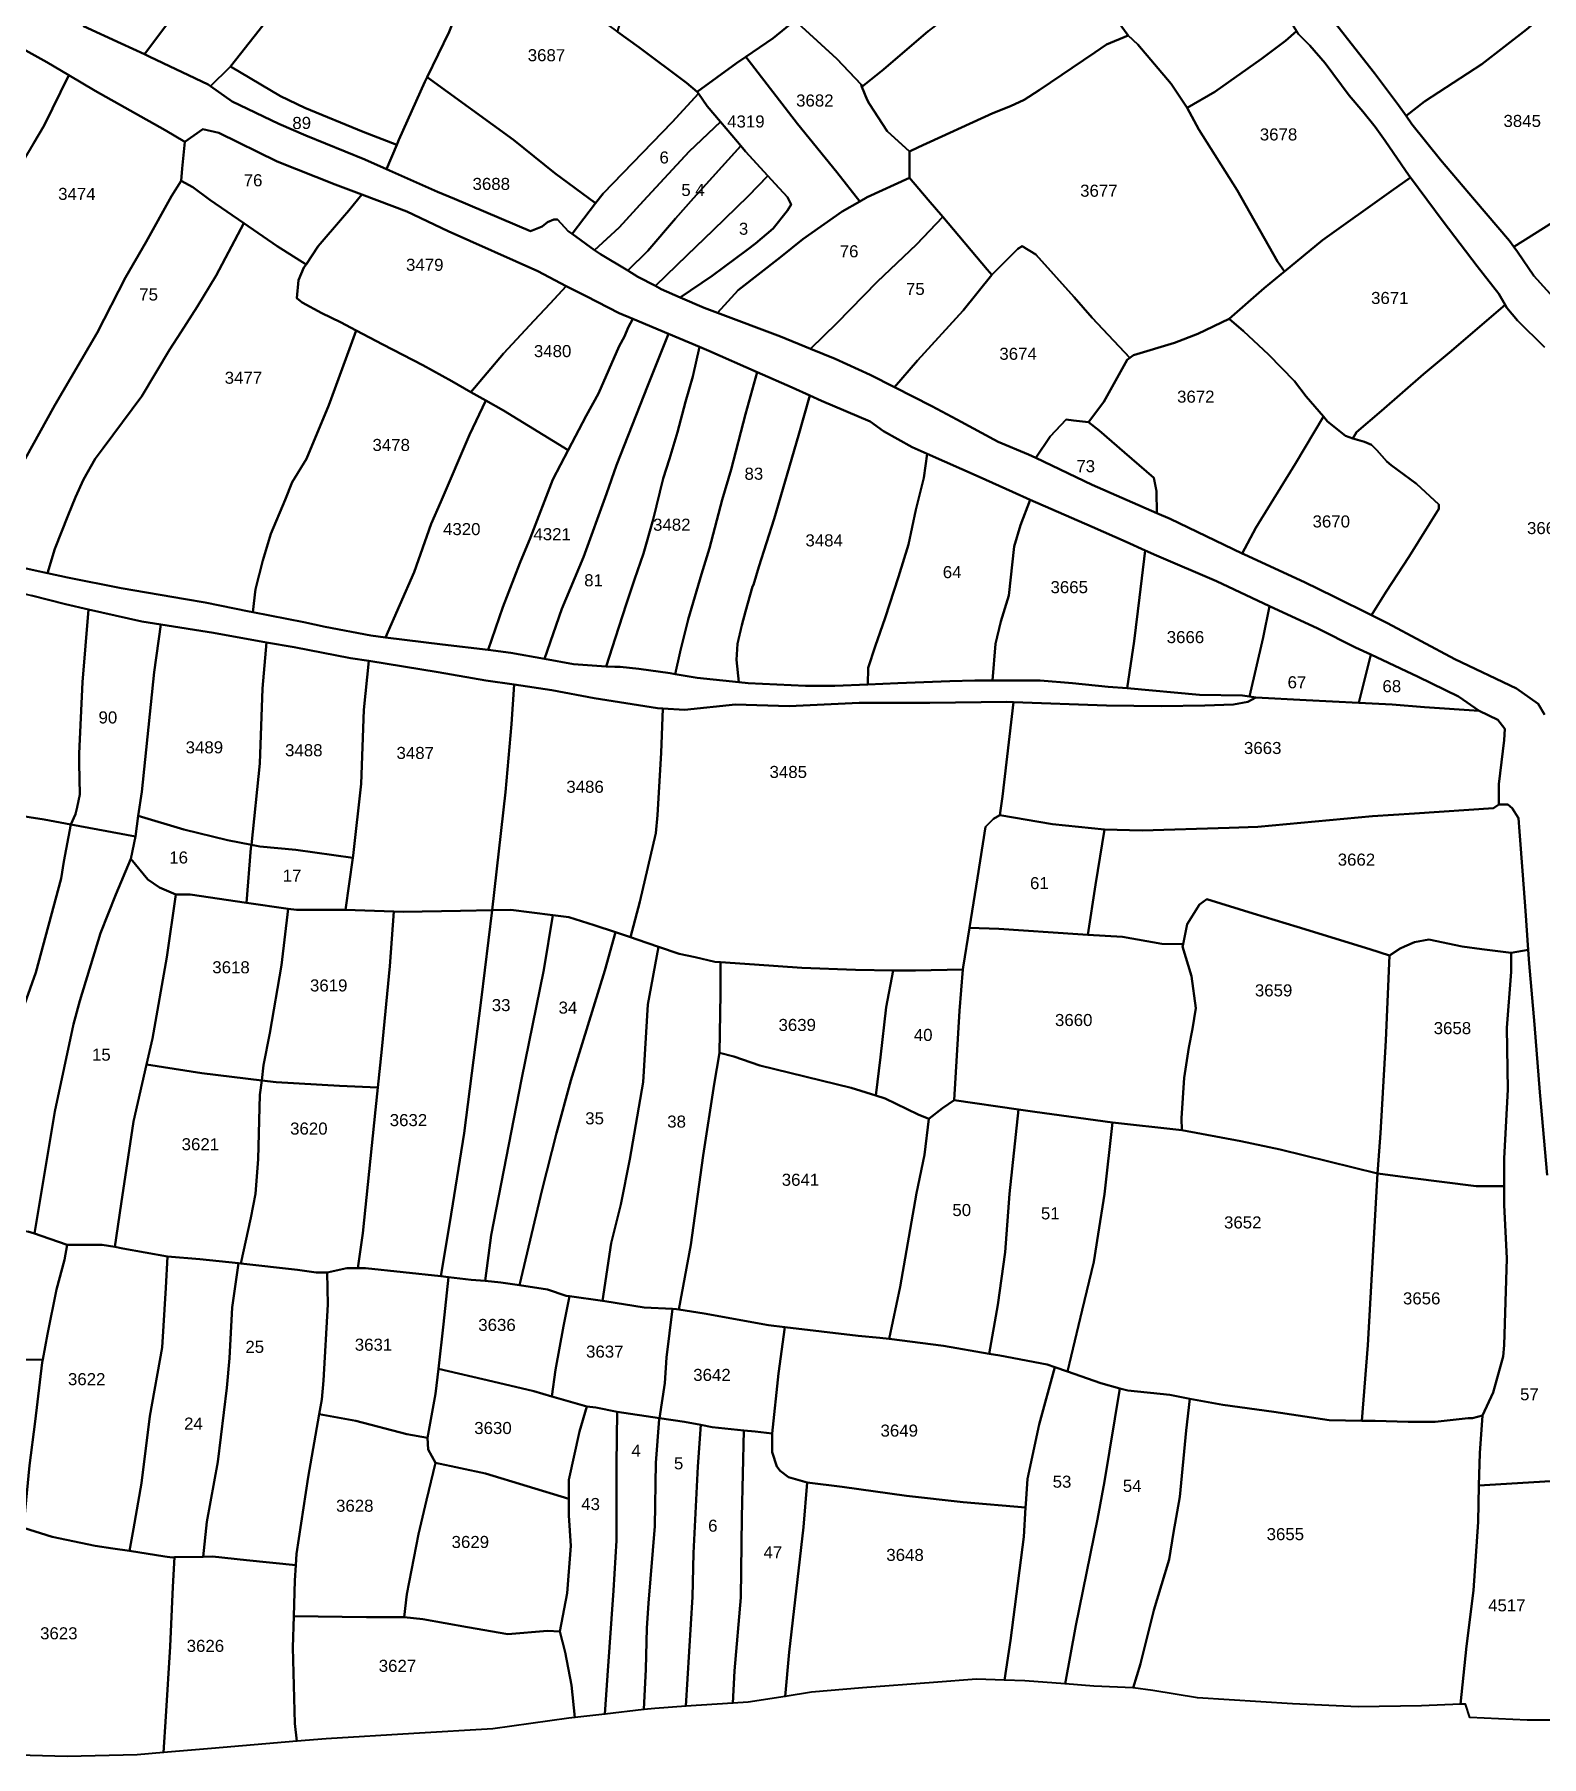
# Model space of a CAD drawing. Header units: inches. Extents: x -210528 to -96779, y -167010 to -59860.
# Drawn here: x -152018 to -135845, y -138440 to -119961 of the extents above; entities that cross this region are included whole.
import ezdxf

# ---------------------------------------------------------------- set-up
doc = ezdxf.new("R2010")
doc.units = ezdxf.units.IN
doc.header["$MEASUREMENT"] = 0
doc.layers.add('PDF7_Geometry', color=9, linetype='Continuous', true_color=0x808080)
doc.layers.add('PDF7_Text', color=7, linetype='Continuous', true_color=0xffffff)
doc.styles.add('PDF Arial', font='arial.ttf')

msp = doc.modelspace()

# ---------------------------------------------------------------- linework, layer by layer
at = {"layer": 'PDF7_Geometry', "color": 1, "lineweight": 40}
for points in [[(-149748, -117990), (-149548, -118179), (-149468, -118236), (-149664, -118524), (-149856, -118792), (-150577, -119827), (-150838, -120174), (-151086, -120057), (-151492, -119873), (-150990, -119195), (-150336, -118380), (-150077, -118064), (-149910, -117836)], [(-148779, -118666), (-148827, -118725), (-149154, -119272), (-149462, -119732), (-149606, -119914), (-149914, -120305), (-149923, -120316), (-150128, -120516), (-150154, -120498), (-150779, -120201), (-150838, -120174), (-150577, -119827), (-149856, -118792), (-149664, -118524), (-149468, -118236), (-149346, -118323)], [(-144704, -118141), (-144492, -118314), (-143771, -118870), (-143464, -119081), (-143348, -119182), (-143416, -119225), (-143656, -119598), (-143762, -119732), (-143858, -119811), (-144089, -120001), (-144383, -120201), (-144483, -120269), (-144906, -120576), (-145021, -120480), (-145531, -120096), (-145759, -119932), (-145675, -119656), (-145358, -119167), (-145117, -118831), (-144810, -118323)], [(-136143, -119131), (-135995, -119293), (-135842, -119523), (-135758, -119698), (-136005, -119906), (-136486, -120280), (-137101, -120682), (-137299, -120833), (-137380, -120721), (-137639, -120375), (-137889, -120059), (-138120, -119762), (-138293, -119561), (-138442, -119361), (-138254, -119225), (-137764, -118861), (-137341, -118516), (-136930, -118196), (-136841, -118324), (-136466, -118746), (-136188, -119082)], [(-142340, -118611), (-141984, -118956), (-141594, -119353), (-141686, -119416), (-141926, -119560), (-142080, -119656), (-142426, -119924), (-142907, -120336), (-143137, -120523), (-143147, -120499), (-143406, -120221), (-143743, -119915), (-143858, -119811), (-143762, -119732), (-143656, -119598), (-143416, -119225), (-143348, -119182), (-143310, -119157), (-143137, -118995), (-142685, -118506), (-142573, -118386)], [(-140956, -119087), (-140888, -119033), (-140580, -118842), (-140119, -118525), (-139810, -118293), (-139792, -118324), (-139581, -118545), (-138994, -119216), (-138610, -119704), (-138473, -119926), (-138591, -120030), (-138850, -120222), (-139350, -120576), (-139648, -120749), (-139821, -120490), (-140177, -120068), (-140282, -119973), (-140455, -119733), (-140715, -119417)], [(-148779, -118666), (-148693, -118563), (-148558, -118495), (-148491, -118505), (-148174, -118735), (-147636, -119186), (-147366, -119435), (-147568, -119933), (-147803, -120418), (-147828, -120470), (-148107, -121093), (-148128, -121144), (-148491, -121007), (-149116, -120748), (-149376, -120623), (-149914, -120305), (-149606, -119914), (-149462, -119732), (-149154, -119272), (-148827, -118725)], [(-147366, -119435), (-147078, -119147), (-146932, -118971), (-146357, -119454), (-145944, -119799), (-145759, -119932), (-145531, -120096), (-145021, -120480), (-144906, -120576), (-144893, -120594), (-145175, -120902), (-145915, -121668), (-145995, -121771), (-146434, -121448), (-146876, -121093), (-147803, -120418), (-147568, -119933)], [(-137299, -120833), (-137101, -120682), (-136486, -120280), (-136005, -119906), (-135758, -119698), (-135746, -119724), (-135582, -119983), (-135419, -120261), (-135217, -120615), (-135006, -120960), (-134809, -121325), (-134871, -121363), (-135063, -121516), (-135602, -121900), (-136142, -122239), (-136188, -122177), (-136563, -121737), (-136928, -121305), (-137236, -120922)], [(-144383, -120201), (-144089, -120001), (-143858, -119811), (-143743, -119915), (-143406, -120221), (-143147, -120499), (-143137, -120523), (-143080, -120662), (-143060, -120701), (-142868, -120998), (-142628, -121218), (-142628, -121499), (-143080, -121707), (-143161, -121753), (-143407, -121439), (-143829, -120921)], [(-139648, -120749), (-139350, -120576), (-138850, -120222), (-138591, -120030), (-138473, -119926), (-138456, -119954), (-138331, -120078), (-138168, -120270), (-137908, -120615), (-137764, -120788), (-137630, -120951), (-137524, -121104), (-137264, -121478), (-137250, -121497), (-137457, -121641), (-138197, -122168), (-138604, -122503), (-138678, -122398), (-139110, -121631), (-139523, -120979)], [(-151648, -120398), (-151913, -120939), (-152029, -121131), (-152199, -121421), (-152317, -121322), (-152480, -121207), (-152778, -120987), (-153052, -120805), (-152980, -120718), (-152634, -120316), (-152471, -120105), (-152373, -119987), (-151884, -120259)], [(-140282, -119973), (-140177, -120068), (-139821, -120490), (-139648, -120749), (-139523, -120979), (-139110, -121631), (-138678, -122398), (-138604, -122503), (-138639, -122532), (-138822, -122685), (-139197, -123011), (-139533, -123174), (-139783, -123270), (-140225, -123404), (-140264, -123432), (-140667, -123001), (-140860, -122781), (-141273, -122321), (-141417, -122234), (-141465, -122263), (-141744, -122541), (-141792, -122483), (-142270, -121919), (-142426, -121736), (-142628, -121499), (-142628, -121218), (-142532, -121170), (-141734, -120806), (-141542, -120730), (-141398, -120662), (-141234, -120557), (-140638, -120155), (-140513, -120068)], [(-144906, -120576), (-144483, -120269), (-144383, -120201), (-143829, -120921), (-143407, -121439), (-143161, -121753), (-143349, -121860), (-143772, -122157), (-144012, -122349), (-144464, -122704), (-144688, -122948), (-144829, -122895), (-145087, -122783), (-144743, -122550), (-144368, -122272), (-144281, -122205), (-144089, -122042), (-143935, -121851), (-143897, -121784), (-143935, -121707), (-144070, -121563), (-144147, -121479), (-144387, -121218), (-144437, -121157), (-144473, -121113), (-144654, -120900), (-144800, -120729), (-144893, -120594)], [(-150128, -120516), (-149923, -120316), (-149914, -120305), (-149376, -120623), (-149116, -120748), (-148491, -121007), (-148128, -121144), (-148240, -121407), (-148472, -121304), (-149106, -121045), (-149395, -120920), (-149895, -120681)], [(-148128, -121144), (-148107, -121093), (-147828, -120470), (-147803, -120418), (-146876, -121093), (-146434, -121448), (-145995, -121771), (-146248, -122101), (-146290, -122071), (-146406, -121946), (-146444, -121946), (-146511, -121975), (-146569, -122023), (-146694, -122071), (-147511, -121726), (-147694, -121649), (-148240, -121407)], [(-144654, -120900), (-144993, -121218), (-145483, -121745), (-145742, -122032), (-146008, -122274), (-146248, -122101), (-145995, -121771), (-145915, -121668), (-145175, -120902), (-144893, -120594), (-144800, -120729)], [(-132966, -121136), (-133814, -121612), (-134381, -121976), (-134871, -122283), (-135131, -122504), (-135400, -122743), (-135586, -122931), (-135650, -122858), (-135929, -122551), (-136102, -122293), (-136142, -122239), (-135602, -121900), (-135063, -121516), (-134871, -121363), (-134809, -121325), (-134746, -121286), (-134016, -120980), (-133343, -120654), (-133304, -120635), (-133006, -121076)], [(-150404, -121112), (-150212, -120978), (-150039, -121016), (-149414, -121323), (-148789, -121572), (-148505, -121678), (-148645, -121850), (-148713, -121927), (-148972, -122233), (-149103, -122429), (-149414, -122233), (-149770, -121987), (-150135, -121735), (-150318, -121601), (-150443, -121533), (-150433, -121399)], [(-144437, -121157), (-144945, -121716), (-145137, -121937), (-145435, -122282), (-145650, -122495), (-145944, -122320), (-146008, -122274), (-145742, -122032), (-145483, -121745), (-144993, -121218), (-144654, -120900), (-144473, -121113)], [(-144147, -121479), (-144358, -121697), (-144733, -122061), (-145012, -122330), (-145354, -122660), (-145541, -122560), (-145650, -122495), (-145435, -122282), (-145137, -121937), (-144945, -121716), (-144437, -121157), (-144387, -121218)], [(-145354, -122660), (-145012, -122330), (-144733, -122061), (-144358, -121697), (-144147, -121479), (-144070, -121563), (-143935, -121707), (-143897, -121784), (-143935, -121851), (-144089, -122042), (-144281, -122205), (-144368, -122272), (-144743, -122550), (-145087, -122783), (-145291, -122694)], [(-143161, -121753), (-143080, -121707), (-142628, -121499), (-142426, -121736), (-142270, -121919), (-142551, -122215), (-142974, -122617), (-143407, -123058), (-143690, -123334), (-144012, -123202), (-144688, -122948), (-144464, -122704), (-144012, -122349), (-143772, -122157), (-143349, -121860)], [(-138604, -122503), (-138197, -122168), (-137457, -121641), (-137250, -121497), (-136899, -121967), (-136534, -122446), (-136303, -122743), (-136236, -122863), (-136832, -123375), (-137111, -123605), (-137563, -123998), (-137832, -124228), (-137870, -124295), (-137947, -124267), (-138140, -124113), (-138183, -124062), (-138370, -123845), (-138495, -123682), (-138774, -123394), (-139043, -123145), (-139197, -123011), (-138822, -122685), (-138639, -122532)], [(-148505, -121678), (-148020, -121860), (-147578, -122071), (-146617, -122502), (-146310, -122661), (-146483, -122847), (-146656, -123029), (-146983, -123384), (-147333, -123798), (-147540, -123681), (-147848, -123508), (-148280, -123288), (-148565, -123137), (-148732, -123048), (-148934, -122952), (-149145, -122837), (-149203, -122789), (-149184, -122598), (-149126, -122463), (-149103, -122429), (-148972, -122233), (-148713, -121927), (-148645, -121850)], [(-141744, -122541), (-142051, -122924), (-142542, -123461), (-142788, -123747), (-143051, -123614), (-143426, -123442), (-143690, -123334), (-143407, -123058), (-142974, -122617), (-142551, -122215), (-142270, -121919), (-141792, -122483)], [(-149770, -121987), (-149414, -122233), (-149103, -122429), (-149126, -122463), (-149184, -122598), (-149203, -122789), (-149145, -122837), (-148934, -122952), (-148732, -123048), (-148565, -123137), (-148636, -123336), (-148857, -123939), (-149097, -124514), (-149251, -124764), (-149328, -124955), (-149482, -125319), (-149568, -125607), (-149645, -125914), (-149674, -126161), (-149713, -126153), (-150184, -126057), (-150395, -126019), (-151087, -125904), (-151664, -125789), (-151878, -125741), (-151798, -125482), (-151654, -125118), (-151577, -124926), (-151491, -124735), (-151366, -124514), (-151279, -124399), (-150866, -123843), (-150568, -123345), (-150443, -123153), (-150270, -122885), (-150068, -122549)], [(-140264, -123432), (-140293, -123452), (-140542, -123902), (-140706, -124123), (-140869, -124103), (-140946, -124094), (-141119, -124276), (-141271, -124505), (-141350, -124467), (-141677, -124333), (-142119, -124094), (-142388, -123950), (-142788, -123747), (-142542, -123461), (-142051, -122924), (-141744, -122541), (-141465, -122263), (-141417, -122234), (-141273, -122321), (-140860, -122781), (-140667, -123001)], [(-145596, -123014), (-145646, -123106), (-145685, -123202), (-145743, -123307), (-145964, -123815), (-146098, -124055), (-146290, -124421), (-146983, -123997), (-147174, -123888), (-147333, -123798), (-146983, -123384), (-146656, -123029), (-146483, -122847), (-146310, -122661), (-146098, -122770), (-145743, -122953)], [(-145213, -123174), (-145435, -123729), (-145772, -124582), (-145877, -124889), (-146127, -125569), (-146358, -126125), (-146544, -126662), (-146906, -126595), (-147150, -126566), (-146992, -126106), (-146810, -125636), (-146694, -125358), (-146454, -124735), (-146290, -124421), (-146098, -124055), (-145964, -123815), (-145743, -123307), (-145685, -123202), (-145646, -123106), (-145596, -123014)], [(-140264, -123432), (-140225, -123404), (-139783, -123270), (-139533, -123174), (-139197, -123011), (-139043, -123145), (-138774, -123394), (-138495, -123682), (-138370, -123845), (-138183, -124062), (-138486, -124564), (-138909, -125254), (-139057, -125530), (-139831, -125158), (-139974, -125096), (-139976, -124861), (-140004, -124717), (-140321, -124448), (-140591, -124209), (-140706, -124123), (-140542, -123902), (-140293, -123452)], [(-148565, -123137), (-148280, -123288), (-147848, -123508), (-147540, -123681), (-147333, -123798), (-147174, -123888), (-147348, -124256), (-147656, -124975), (-147761, -125214), (-147944, -125732), (-148252, -126431), (-148406, -126412), (-148896, -126316), (-149126, -126268), (-149674, -126161), (-149645, -125914), (-149568, -125607), (-149482, -125319), (-149328, -124955), (-149251, -124764), (-149097, -124514), (-148857, -123939), (-148636, -123336)], [(-144880, -123314), (-144954, -123633), (-145031, -123902), (-145118, -124227), (-145204, -124515), (-145272, -124726), (-145378, -125167), (-145483, -125531), (-145579, -125809), (-145666, -126077), (-145781, -126432), (-145883, -126742), (-146233, -126719), (-146544, -126662), (-146358, -126125), (-146127, -125569), (-145877, -124889), (-145772, -124582), (-145435, -123729), (-145213, -123174)], [(-144263, -123583), (-144387, -124036), (-144541, -124630), (-144637, -124956), (-144772, -125473), (-144859, -125751), (-145003, -126240), (-145089, -126585), (-145143, -126824), (-145195, -126815), (-145532, -126767), (-145733, -126748), (-145791, -126748), (-145883, -126742), (-145781, -126432), (-145666, -126077), (-145579, -125809), (-145483, -125531), (-145378, -125167), (-145272, -124726), (-145204, -124515), (-145118, -124227), (-145031, -123902), (-144954, -123633), (-144880, -123314), (-144781, -123355)], [(-143698, -123834), (-143820, -124266), (-144080, -125157), (-144243, -125675), (-144301, -125866), (-144311, -125886), (-144388, -126154), (-144426, -126298), (-144474, -126499), (-144484, -126672), (-144460, -126910), (-144907, -126863), (-145143, -126824), (-145089, -126585), (-145003, -126240), (-144859, -125751), (-144772, -125473), (-144637, -124956), (-144541, -124630), (-144387, -124036), (-144263, -123583), (-143887, -123748)], [(-147174, -123888), (-146983, -123997), (-146290, -124421), (-146454, -124735), (-146694, -125358), (-146810, -125636), (-146992, -126106), (-147150, -126566), (-147637, -126508), (-148252, -126431), (-147944, -125732), (-147761, -125214), (-147656, -124975), (-147348, -124256)], [(-142436, -124462), (-142475, -124717), (-142561, -125062), (-142638, -125435), (-142744, -125780), (-142888, -126221), (-142994, -126528), (-143071, -126758), (-143075, -126935), (-143427, -126950), (-143744, -126950), (-144359, -126921), (-144460, -126910), (-144484, -126672), (-144474, -126499), (-144426, -126298), (-144388, -126154), (-144311, -125886), (-144301, -125866), (-144243, -125675), (-144080, -125157), (-143820, -124266), (-143698, -123834), (-143570, -123892), (-143051, -124113), (-142907, -124218), (-142600, -124391)], [(-141271, -124505), (-141119, -124276), (-140946, -124094), (-140869, -124103), (-140706, -124123), (-140591, -124209), (-140321, -124448), (-140004, -124717), (-139976, -124861), (-139974, -125096), (-140668, -124793)], [(-137870, -124295), (-137745, -124334), (-137669, -124363), (-137611, -124420), (-137505, -124545), (-137457, -124583), (-137188, -124784), (-136948, -125005), (-136948, -125053), (-137265, -125561), (-137515, -125944), (-137671, -126192), (-138072, -125992), (-138390, -125838), (-139034, -125541), (-139057, -125530), (-138909, -125254), (-138486, -124564), (-138183, -124062), (-138140, -124113), (-137947, -124267)], [(-141332, -124954), (-141437, -125225), (-141504, -125455), (-141562, -125982), (-141648, -126260), (-141706, -126499), (-141736, -126892), (-141927, -126892), (-142196, -126902), (-142754, -126921), (-143075, -126935), (-143071, -126758), (-142994, -126528), (-142888, -126221), (-142744, -125780), (-142638, -125435), (-142561, -125062), (-142475, -124717), (-142436, -124462), (-141879, -124707), (-141523, -124870)], [(-140098, -125497), (-140158, -126001), (-140216, -126471), (-140291, -126977), (-140495, -126960), (-140879, -126921), (-141225, -126892), (-141736, -126892), (-141706, -126499), (-141648, -126260), (-141562, -125982), (-141504, -125455), (-141437, -125225), (-141332, -124954), (-140668, -125244), (-140302, -125407)], [(-138763, -126095), (-138832, -126433), (-138978, -127066), (-139053, -127056), (-139514, -127046), (-140291, -126977), (-140216, -126471), (-140158, -126001), (-140098, -125497), (-139976, -125551), (-139332, -125829)], [(-152587, -125852), (-152567, -125856), (-152048, -125980), (-151683, -126076), (-151436, -126131), (-151501, -126910), (-151539, -127677), (-151539, -127782), (-151530, -128118), (-151559, -128252), (-151578, -128329), (-151626, -128439), (-151914, -128386), (-152349, -128318), (-152587, -128281), (-152775, -128255), (-152829, -128248), (-152818, -127983), (-152750, -127418), (-152635, -126364)], [(-151436, -126131), (-150866, -126259), (-150661, -126292), (-150732, -126805), (-150866, -128089), (-150903, -128346), (-150934, -128568), (-151337, -128492), (-151626, -128439), (-151578, -128329), (-151559, -128252), (-151530, -128118), (-151539, -127782), (-151539, -127677), (-151501, -126910)], [(-137678, -126615), (-137806, -127133), (-138371, -127104), (-138909, -127075), (-138978, -127066), (-138832, -126433), (-138763, -126095), (-138246, -126337), (-137842, -126538)], [(-150661, -126292), (-150097, -126383), (-149526, -126485), (-149569, -126978), (-149598, -127783), (-149690, -128656), (-149944, -128607), (-150415, -128492), (-150903, -128346), (-150866, -128089), (-150732, -126805)], [(-149526, -126485), (-149232, -126537), (-148627, -126652), (-148430, -126684), (-148483, -127208), (-148511, -128003), (-148598, -128770), (-148601, -128795), (-149213, -128712), (-149598, -128674), (-149690, -128656), (-149598, -127783), (-149569, -126978)], [(-148430, -126684), (-147685, -126805), (-147175, -126892), (-146868, -126937), (-146897, -127361), (-146964, -128090), (-147105, -129358), (-147445, -129364), (-148060, -129374), (-148160, -129371), (-148678, -129355), (-148601, -128795), (-148598, -128770), (-148511, -128003), (-148483, -127208)], [(-137678, -126615), (-137169, -126855), (-136737, -127065), (-136515, -127219), (-137102, -127180), (-137448, -127152), (-137806, -127133)], [(-146868, -126937), (-146464, -126997), (-146012, -127083), (-145330, -127189), (-145273, -127193), (-145291, -127668), (-145330, -128339), (-145349, -128531), (-145522, -129269), (-145621, -129648), (-145781, -129595), (-146012, -129518), (-146282, -129432), (-146455, -129412), (-146906, -129355), (-147105, -129358), (-146964, -128090), (-146897, -127361)], [(-145273, -127193), (-145041, -127208), (-144493, -127151), (-143917, -127170), (-143167, -127132), (-142408, -127132), (-141581, -127122), (-141510, -127125), (-141629, -128138), (-141658, -128340), (-141725, -128378), (-141812, -128464), (-141898, -129010), (-141985, -129547), (-142052, -129969), (-142054, -129993), (-142562, -130007), (-142803, -130004), (-143206, -129997), (-143783, -129978), (-144292, -129940), (-144654, -129915), (-144715, -129911), (-144926, -129863), (-145099, -129825), (-145320, -129750), (-145551, -129671), (-145621, -129648), (-145522, -129269), (-145349, -128531), (-145330, -128339), (-145291, -127668)], [(-138909, -127075), (-138371, -127104), (-137806, -127133), (-137448, -127152), (-137102, -127180), (-136515, -127219), (-136314, -127315), (-136237, -127411), (-136246, -127535), (-136304, -128005), (-136304, -128225), (-136362, -128264), (-137208, -128321), (-137659, -128350), (-138890, -128465), (-139197, -128474), (-140130, -128503), (-140533, -128493), (-141091, -128435), (-141658, -128340), (-141629, -128138), (-141510, -127125), (-140514, -127161), (-139928, -127170), (-139457, -127161), (-139149, -127151), (-138995, -127123)], [(-140533, -128493), (-140130, -128503), (-139197, -128474), (-138890, -128465), (-137659, -128350), (-137208, -128321), (-136362, -128264), (-136304, -128225), (-136208, -128225), (-136160, -128264), (-136093, -128369), (-136083, -128513), (-136045, -128982), (-136016, -129366), (-135987, -129785), (-136170, -129816), (-136487, -129778), (-136698, -129749), (-137054, -129672), (-137208, -129701), (-137314, -129749), (-137362, -129768), (-137477, -129845), (-137688, -129778), (-138467, -129538), (-138938, -129394), (-139438, -129241), (-139515, -129298), (-139649, -129509), (-139692, -129722), (-139918, -129720), (-140341, -129643), (-140713, -129621), (-140630, -129087)], [(-152349, -128318), (-151914, -128386), (-151626, -128439), (-151703, -128837), (-151732, -129019), (-152001, -130025), (-152203, -130591), (-152270, -130648), (-152385, -130677), (-152549, -130686), (-152760, -130686), (-152812, -130680), (-152741, -130389), (-152491, -129086)], [(-150934, -128568), (-150903, -128346), (-150415, -128492), (-149944, -128607), (-149690, -128656), (-149694, -128693), (-149741, -129278), (-150348, -129191), (-150501, -129191), (-150674, -129115), (-150799, -129028), (-150982, -128808)], [(-140533, -128493), (-140630, -129087), (-140713, -129621), (-140822, -129614), (-141668, -129557), (-141985, -129547), (-141898, -129010), (-141812, -128464), (-141725, -128378), (-141658, -128340), (-141091, -128435)], [(-149690, -128656), (-149598, -128674), (-149213, -128712), (-148601, -128795), (-148678, -129355), (-148704, -129355), (-149204, -129355), (-149295, -129342), (-149741, -129278), (-149694, -128693)], [(-150501, -129191), (-150598, -129862), (-150751, -130734), (-150815, -131014), (-150953, -131626), (-151088, -132508), (-151154, -132972), (-151290, -132948), (-151665, -132948), (-151944, -132852), (-152016, -132828), (-151953, -132440), (-151799, -131520), (-151597, -130581), (-151530, -130332), (-151309, -129603), (-151145, -129191), (-150982, -128808), (-150799, -129028), (-150674, -129115)], [(-149741, -129278), (-149295, -129342), (-149367, -129949), (-149492, -130677), (-149560, -131022), (-149579, -131186), (-150223, -131108), (-150815, -131014), (-150751, -130734), (-150598, -129862), (-150501, -129191), (-150348, -129191)], [(-148678, -129355), (-148160, -129371), (-148204, -129958), (-148291, -130850), (-148333, -131260), (-148743, -131243), (-149425, -131204), (-149579, -131186), (-149560, -131022), (-149492, -130677), (-149367, -129949), (-149295, -129342), (-149204, -129355), (-148704, -129355)], [(-146455, -129412), (-146551, -129997), (-146791, -131176), (-147118, -132844), (-147182, -133336), (-147330, -133323), (-147573, -133296), (-147656, -133287), (-147560, -132709), (-147407, -131751), (-147224, -130323), (-147105, -129358), (-146906, -129355)], [(-139692, -129722), (-139649, -129509), (-139515, -129298), (-139438, -129241), (-138938, -129394), (-138467, -129538), (-137688, -129778), (-137477, -129845), (-137516, -130755), (-137573, -131752), (-137602, -132136), (-137605, -132183), (-138650, -131925), (-139073, -131838), (-139704, -131720), (-139707, -131589), (-139678, -131158), (-139630, -130832), (-139592, -130631), (-139553, -130410), (-139601, -130065), (-139697, -129749)], [(-147105, -129358), (-147224, -130323), (-147407, -131751), (-147560, -132709), (-147656, -133287), (-148464, -133198), (-148546, -133198), (-148493, -132824), (-148358, -131502), (-148333, -131260), (-148291, -130850), (-148204, -129958), (-148160, -129371), (-148060, -129374), (-147445, -129364)], [(-146455, -129412), (-146282, -129432), (-146012, -129518), (-145781, -129595), (-145897, -130007), (-146263, -131186), (-146416, -131751), (-146570, -132355), (-146813, -133382), (-147013, -133352), (-147182, -133336), (-147118, -132844), (-146791, -131176), (-146551, -129997)], [(-145781, -129595), (-145621, -129648), (-145551, -129671), (-145320, -129750), (-145436, -130371), (-145484, -131205), (-145628, -132029), (-145725, -132518), (-145830, -132930), (-145920, -133550), (-146274, -133501), (-146311, -133495), (-146513, -133428), (-146813, -133382), (-146570, -132355), (-146416, -131751), (-146263, -131186), (-145897, -130007)], [(-141985, -129547), (-141668, -129557), (-140822, -129614), (-140713, -129621), (-140341, -129643), (-139918, -129720), (-139692, -129722), (-139697, -129749), (-139601, -130065), (-139553, -130410), (-139592, -130631), (-139630, -130832), (-139678, -131158), (-139707, -131589), (-139704, -131720), (-139736, -131714), (-140447, -131637), (-141284, -131522), (-141459, -131496), (-142149, -131397), (-142091, -130438), (-142054, -129993), (-142052, -129969)], [(-137477, -129845), (-137362, -129768), (-137314, -129749), (-137208, -129701), (-137054, -129672), (-136698, -129749), (-136487, -129778), (-136170, -129816), (-136170, -130018), (-136218, -130621), (-136208, -131283), (-136247, -132021), (-136247, -132321), (-136545, -132318), (-137256, -132231), (-137602, -132183), (-137605, -132183), (-137602, -132136), (-137573, -131752), (-137516, -130755)], [(-145320, -129750), (-145099, -129825), (-144926, -129863), (-144715, -129911), (-144654, -129915), (-144657, -130256), (-144667, -130889), (-144725, -131224), (-144840, -131991), (-144975, -132949), (-145101, -133644), (-145129, -133639), (-145170, -133637), (-145475, -133620), (-145898, -133553), (-145920, -133550), (-145830, -132930), (-145725, -132518), (-145628, -132029), (-145484, -131205), (-145436, -130371)], [(-144654, -129915), (-144292, -129940), (-143783, -129978), (-143206, -129997), (-142803, -130004), (-142879, -130400), (-142937, -130937), (-142990, -131346), (-143254, -131263), (-144234, -131023), (-144513, -130927), (-144667, -130889), (-144657, -130256)], [(-142803, -130004), (-142562, -130007), (-142054, -129993), (-142091, -130438), (-142149, -131397), (-142274, -131483), (-142418, -131598), (-142533, -131550), (-142889, -131378), (-142990, -131346), (-142937, -130937), (-142879, -130400)], [(-150815, -131014), (-150223, -131108), (-149579, -131186), (-149598, -131338), (-149617, -132029), (-149646, -132402), (-149694, -132661), (-149803, -133150), (-149828, -133147), (-150242, -133102), (-150588, -133073), (-151069, -132987), (-151154, -132972), (-151088, -132508), (-150953, -131626)], [(-142990, -131346), (-142889, -131378), (-142533, -131550), (-142418, -131598), (-142466, -131982), (-142553, -132394), (-142726, -133400), (-142844, -133959), (-142947, -133946), (-143178, -133927), (-143965, -133833), (-144139, -133812), (-144831, -133687), (-145101, -133644), (-144975, -132949), (-144840, -131991), (-144725, -131224), (-144667, -130889), (-144513, -130927), (-144234, -131023), (-143254, -131263)], [(-149579, -131186), (-149425, -131204), (-148743, -131243), (-148333, -131260), (-148358, -131502), (-148493, -132824), (-148546, -133198), (-148666, -133198), (-148877, -133246), (-148993, -133246), (-149195, -133217), (-149803, -133150), (-149694, -132661), (-149646, -132402), (-149617, -132029), (-149598, -131338)], [(-141459, -131496), (-141553, -132403), (-141601, -133026), (-141678, -133592), (-141773, -134118), (-142264, -134033), (-142844, -133959), (-142726, -133400), (-142553, -132394), (-142466, -131982), (-142418, -131598), (-142274, -131483), (-142149, -131397)], [(-140447, -131637), (-140534, -132404), (-140601, -132835), (-140649, -133132), (-140774, -133649), (-140932, -134310), (-141066, -134263), (-141149, -134234), (-141659, -134138), (-141773, -134118), (-141678, -133592), (-141601, -133026), (-141553, -132403), (-141459, -131496), (-141284, -131522)], [(-139704, -131720), (-139073, -131838), (-138650, -131925), (-137605, -132183), (-137708, -134024), (-137772, -134836), (-138122, -134829), (-138718, -134742), (-139265, -134666), (-139618, -134600), (-139833, -134560), (-140284, -134512), (-140369, -134490), (-140573, -134435), (-140932, -134310), (-140774, -133649), (-140649, -133132), (-140601, -132835), (-140534, -132404), (-140447, -131637), (-139736, -131714)], [(-136247, -132321), (-136247, -132519), (-136218, -133094), (-136247, -134024), (-136257, -134148), (-136363, -134532), (-136478, -134781), (-136584, -134810), (-136632, -134810), (-136987, -134848), (-137276, -134848), (-137631, -134838), (-137772, -134836), (-137708, -134024), (-137605, -132183), (-137602, -132183), (-137256, -132231), (-136545, -132318)], [(-153481, -132595), (-153078, -132638), (-153049, -132641), (-152395, -132747), (-152088, -132805), (-152016, -132828), (-151944, -132852), (-151665, -132948), (-151694, -133111), (-151780, -133428), (-151876, -133907), (-151928, -134179), (-152857, -134185), (-153097, -134204), (-153280, -134156), (-153587, -134060), (-153727, -134032), (-153712, -133907), (-153635, -133542), (-153501, -132795)], [(-151665, -132948), (-151290, -132948), (-151154, -132972), (-151069, -132987), (-150588, -133073), (-150608, -133409), (-150646, -134051), (-150781, -134789), (-150867, -135508), (-150954, -135996), (-150999, -136234), (-151175, -136207), (-151367, -136178), (-151829, -136082), (-152136, -135987), (-152069, -135316), (-152011, -134846), (-151934, -134213), (-151928, -134179), (-151876, -133907), (-151780, -133428), (-151694, -133111)], [(-150588, -133073), (-150242, -133102), (-149828, -133147), (-149896, -133620), (-149925, -134166), (-149954, -134482), (-150050, -135278), (-150166, -135920), (-150207, -136296), (-150515, -136302), (-150541, -136303), (-150618, -136293), (-150999, -136234), (-150954, -135996), (-150867, -135508), (-150781, -134789), (-150646, -134051), (-150608, -133409)], [(-149828, -133147), (-149803, -133150), (-149195, -133217), (-148993, -133246), (-148877, -133246), (-148868, -133591), (-148916, -134406), (-148935, -134607), (-148963, -134766), (-149080, -135441), (-149205, -136265), (-149213, -136388), (-149743, -136332), (-150108, -136294), (-150207, -136296), (-150166, -135920), (-150050, -135278), (-149954, -134482), (-149925, -134166), (-149896, -133620)], [(-148877, -133246), (-148666, -133198), (-148546, -133198), (-148464, -133198), (-147656, -133287), (-147573, -133296), (-147628, -133802), (-147683, -134278), (-147714, -134549), (-147801, -135019), (-148022, -134981), (-148570, -134837), (-148963, -134766), (-148935, -134607), (-148916, -134406), (-148868, -133591)], [(-147573, -133296), (-147330, -133323), (-147182, -133336), (-147013, -133352), (-146813, -133382), (-146513, -133428), (-146311, -133495), (-146274, -133501), (-146340, -133821), (-146426, -134291), (-146467, -134575), (-146657, -134521), (-147099, -134415), (-147683, -134278), (-147628, -133802)], [(-146274, -133501), (-145920, -133550), (-145898, -133553), (-145475, -133620), (-145170, -133637), (-145235, -134157), (-145254, -134435), (-145310, -134808), (-145763, -134741), (-145994, -134693), (-146090, -134684), (-146467, -134575), (-146426, -134291), (-146340, -133821)], [(-145170, -133637), (-145129, -133639), (-145101, -133644), (-144831, -133687), (-144139, -133812), (-143965, -133833), (-144033, -134330), (-144100, -134972), (-144283, -134952), (-144406, -134940), (-144744, -134904), (-144866, -134881), (-145042, -134847), (-145310, -134808), (-145254, -134435), (-145235, -134157)], [(-143965, -133833), (-143178, -133927), (-142947, -133946), (-142844, -133959), (-142264, -134033), (-141773, -134118), (-141659, -134138), (-141149, -134234), (-141066, -134263), (-141236, -134876), (-141361, -135461), (-141380, -135729), (-141382, -135769), (-142053, -135710), (-142659, -135643), (-143351, -135547), (-143726, -135499), (-143927, -135441), (-144014, -135374), (-144052, -135326), (-144100, -135173), (-144100, -134972), (-144033, -134330)], [(-153097, -134204), (-152857, -134185), (-151928, -134179), (-151934, -134213), (-152011, -134846), (-152069, -135316), (-152136, -135987), (-152463, -136082), (-152559, -136140), (-152617, -136149), (-152857, -136101), (-153242, -136073), (-153165, -135421)], [(-146467, -134575), (-146090, -134684), (-146167, -134952), (-146282, -135470), (-146282, -135675), (-147176, -135403), (-147715, -135287), (-147791, -135144), (-147801, -135019), (-147714, -134549), (-147683, -134278), (-147099, -134415), (-146657, -134521)], [(-141066, -134263), (-140932, -134310), (-140573, -134435), (-140369, -134490), (-140534, -135490), (-140611, -135892), (-140842, -137033), (-140958, -137661), (-141390, -137627), (-141608, -137619), (-141544, -137196), (-141400, -136084), (-141382, -135769), (-141380, -135729), (-141361, -135461), (-141236, -134876)], [(-140369, -134490), (-140284, -134512), (-139833, -134560), (-139618, -134600), (-139660, -134943), (-139727, -135653), (-139794, -136036), (-139842, -136324), (-140006, -136870), (-140150, -137445), (-140227, -137704), (-140650, -137685), (-140958, -137661), (-140842, -137033), (-140611, -135892), (-140534, -135490)], [(-146090, -134684), (-145994, -134693), (-145763, -134741), (-145773, -135307), (-145773, -136122), (-145802, -136658), (-145869, -137569), (-145896, -137985), (-146220, -138022), (-146254, -137674), (-146321, -137320), (-146379, -137099), (-146302, -136687), (-146263, -136179), (-146282, -135853), (-146282, -135675), (-146282, -135470), (-146167, -134952)], [(-139618, -134600), (-139265, -134666), (-138718, -134742), (-138122, -134829), (-137772, -134836), (-137631, -134838), (-137276, -134848), (-136987, -134848), (-136632, -134810), (-136584, -134810), (-136478, -134781), (-136507, -135184), (-136516, -135530), (-136526, -135922), (-136574, -136660), (-136651, -137254), (-136715, -137879), (-137132, -137896), (-137814, -137905), (-138516, -137876), (-139535, -137809), (-140016, -137733), (-140227, -137704), (-140150, -137445), (-140006, -136870), (-139842, -136324), (-139794, -136036), (-139727, -135653), (-139660, -134943)], [(-148963, -134766), (-148570, -134837), (-148022, -134981), (-147801, -135019), (-147791, -135144), (-147715, -135287), (-147811, -135690), (-147897, -136054), (-148022, -136696), (-148051, -136946), (-148455, -136945), (-149234, -136932), (-149224, -136552), (-149213, -136388), (-149205, -136265), (-149080, -135441)], [(-145763, -134741), (-145310, -134808), (-145312, -134818), (-145350, -135288), (-145360, -135968), (-145427, -136793), (-145446, -137061), (-145456, -137502), (-145478, -137937), (-145896, -137985), (-145869, -137569), (-145802, -136658), (-145773, -136122), (-145773, -135307)], [(-145310, -134808), (-145042, -134847), (-144866, -134881), (-144898, -135326), (-144946, -136256), (-144956, -136725), (-145029, -137901), (-145360, -137923), (-145478, -137937), (-145456, -137502), (-145446, -137061), (-145427, -136793), (-145360, -135968), (-145350, -135288), (-145312, -134818)], [(-144866, -134881), (-144744, -134904), (-144406, -134940), (-144427, -135873), (-144437, -136735), (-144504, -137521), (-144522, -137867), (-145029, -137901), (-144956, -136725), (-144946, -136256), (-144898, -135326)], [(-144406, -134940), (-144283, -134952), (-144100, -134972), (-144100, -135173), (-144052, -135326), (-144014, -135374), (-143927, -135441), (-143726, -135499), (-143764, -135978), (-143918, -137320), (-143962, -137795), (-144360, -137857), (-144522, -137867), (-144504, -137521), (-144437, -136735), (-144427, -135873)], [(-146282, -135675), (-146282, -135853), (-146263, -136179), (-146302, -136687), (-146379, -137099), (-146513, -137090), (-146936, -137128), (-147369, -137051), (-147849, -136965), (-148051, -136946), (-148022, -136696), (-147897, -136054), (-147811, -135690), (-147715, -135287), (-147176, -135403)], [(-143726, -135499), (-143351, -135547), (-142659, -135643), (-142053, -135710), (-141382, -135769), (-141400, -136084), (-141544, -137196), (-141608, -137619), (-141909, -137608), (-142371, -137646), (-143130, -137703), (-143678, -137751), (-143962, -137795), (-143918, -137320), (-143764, -135978)], [(-136516, -135530), (-135632, -135479), (-135632, -135500), (-135603, -135970), (-135594, -136209), (-135479, -136295), (-135421, -136449), (-135383, -136947), (-135411, -137656), (-135450, -138035), (-135527, -138049), (-135998, -138049), (-136613, -138020), (-136661, -137877), (-136715, -137879), (-136651, -137254), (-136574, -136660), (-136526, -135922)], [(-152559, -136140), (-152463, -136082), (-152136, -135987), (-151829, -136082), (-151367, -136178), (-151175, -136207), (-150999, -136234), (-150618, -136293), (-150541, -136303), (-150515, -136302), (-150531, -136619), (-150560, -137261), (-150608, -138009), (-150632, -138397), (-150916, -138421), (-151666, -138440), (-152329, -138421), (-152432, -138429), (-152463, -137673), (-152511, -136897), (-152559, -136197)], [(-150515, -136302), (-150207, -136296), (-150108, -136294), (-149743, -136332), (-149213, -136388), (-149224, -136552), (-149234, -136932), (-149243, -137271), (-149224, -138086), (-149202, -138276), (-150118, -138354), (-150632, -138397), (-150608, -138009), (-150560, -137261), (-150531, -136619)], [(-149234, -136932), (-148455, -136945), (-148051, -136946), (-147849, -136965), (-147369, -137051), (-146936, -137128), (-146513, -137090), (-146379, -137099), (-146321, -137320), (-146254, -137674), (-146220, -138022), (-146283, -138029), (-147100, -138144), (-147946, -138192), (-148888, -138249), (-149202, -138276), (-149224, -138086), (-149243, -137271)]]:
    msp.add_lwpolyline(points, close=True, dxfattribs=at)
for points in [[(-140455, -119733), (-140282, -119973), (-140513, -120068), (-140638, -120155), (-141234, -120557), (-141398, -120662), (-141542, -120730), (-141734, -120806), (-142532, -121170), (-142628, -121218), (-142868, -120998), (-143060, -120701), (-143080, -120662), (-143137, -120523), (-142907, -120336), (-142426, -119924)], [(-151492, -119873), (-151086, -120057), (-150838, -120174), (-150779, -120201), (-150154, -120498), (-150128, -120516), (-149895, -120681), (-149395, -120920), (-149106, -121045), (-148472, -121304), (-148240, -121407), (-147694, -121649), (-147511, -121726), (-146694, -122071), (-146569, -122023), (-146511, -121975), (-146444, -121946), (-146406, -121946), (-146290, -122071), (-146248, -122101), (-146008, -122274), (-145944, -122320), (-145650, -122495), (-145541, -122560), (-145354, -122660), (-145291, -122694), (-145087, -122783), (-144829, -122895), (-144688, -122948), (-144012, -123202), (-143690, -123334), (-143426, -123442), (-143051, -123614), (-142788, -123747), (-142388, -123950), (-142119, -124094), (-141677, -124333), (-141350, -124467), (-141271, -124505), (-140668, -124793), (-139974, -125096), (-139831, -125158), (-139057, -125530), (-139034, -125541), (-138390, -125838), (-138072, -125992), (-137671, -126192), (-137496, -126279), (-136775, -126663), (-136112, -126979), (-135881, -127142), (-135814, -127257)], [(-138120, -119762), (-137889, -120059), (-137639, -120375), (-137380, -120721), (-137299, -120833), (-137236, -120922), (-136928, -121305), (-136563, -121737), (-136188, -122177), (-136142, -122239), (-136102, -122293), (-135929, -122551), (-135650, -122858)], [(-135786, -132203), (-135862, -131311), (-135920, -130583), (-135978, -129931), (-135987, -129785), (-136016, -129366), (-136045, -128982), (-136083, -128513), (-136093, -128369), (-136160, -128264), (-136208, -128225), (-136304, -128225), (-136304, -128005), (-136246, -127535), (-136237, -127411), (-136314, -127315), (-136515, -127219), (-136737, -127065), (-137169, -126855), (-137678, -126615), (-137842, -126538), (-138246, -126337), (-138763, -126095), (-139332, -125829), (-139976, -125551), (-140098, -125497), (-140302, -125407), (-140668, -125244), (-141332, -124954), (-141523, -124870), (-141879, -124707), (-142436, -124462), (-142600, -124391), (-142907, -124218), (-143051, -124113), (-143570, -123892), (-143698, -123834), (-143887, -123748), (-144263, -123583), (-144781, -123355), (-144880, -123314), (-145213, -123174), (-145596, -123014), (-145743, -122953), (-146098, -122770), (-146310, -122661), (-146617, -122502), (-147578, -122071), (-148020, -121860), (-148505, -121678), (-148789, -121572), (-149414, -121323), (-150039, -121016), (-150212, -120978), (-150404, -121112), (-150616, -120987), (-151365, -120565), (-151648, -120398), (-151884, -120259), (-152373, -119987)], [(-135813, -123318), (-136102, -123031), (-136217, -122896), (-136236, -122863), (-136303, -122743), (-136534, -122446), (-136899, -121967), (-137250, -121497), (-137264, -121478), (-137524, -121104), (-137630, -120951), (-137764, -120788), (-137908, -120615), (-138168, -120270), (-138331, -120078), (-138456, -119954)], [(-152029, -121131), (-151913, -120939), (-151648, -120398), (-151365, -120565), (-150616, -120987), (-150404, -121112), (-150433, -121399), (-150443, -121533), (-150548, -121696), (-150818, -122185), (-151039, -122569), (-151346, -123163), (-151798, -123939), (-152116, -124514)], [(-152116, -124514), (-151798, -123939), (-151346, -123163), (-151039, -122569), (-150818, -122185), (-150548, -121696), (-150443, -121533), (-150318, -121601), (-150135, -121735), (-149770, -121987), (-150068, -122549), (-150270, -122885), (-150443, -123153), (-150568, -123345), (-150866, -123843), (-151279, -124399), (-151366, -124514), (-151491, -124735), (-151577, -124926), (-151654, -125118), (-151798, -125482), (-151878, -125741), (-152010, -125712), (-152567, -125587)], [(-135814, -127257), (-135881, -127142), (-136112, -126979), (-136775, -126663), (-137496, -126279), (-137671, -126192), (-137515, -125944), (-137265, -125561), (-136948, -125053), (-136948, -125005), (-137188, -124784), (-137457, -124583), (-137505, -124545), (-137611, -124420), (-137669, -124363), (-137745, -124334), (-137870, -124295), (-137832, -124228), (-137563, -123998), (-137111, -123605), (-136832, -123375), (-136236, -122863), (-136217, -122896), (-136102, -123031), (-135813, -123318)], [(-152567, -125587), (-152010, -125712), (-151878, -125741), (-151664, -125789), (-151087, -125904), (-150395, -126019), (-150184, -126057), (-149713, -126153), (-149674, -126161), (-149126, -126268), (-148896, -126316), (-148406, -126412), (-148252, -126431), (-147637, -126508), (-147150, -126566), (-146906, -126595), (-146544, -126662), (-146233, -126719), (-145883, -126742), (-145791, -126748), (-145733, -126748), (-145532, -126767), (-145195, -126815), (-145143, -126824), (-144907, -126863), (-144460, -126910), (-144359, -126921), (-143744, -126950), (-143427, -126950), (-143075, -126935), (-142754, -126921), (-142196, -126902), (-141927, -126892), (-141736, -126892), (-141225, -126892), (-140879, -126921), (-140495, -126960), (-140291, -126977), (-139514, -127046), (-139053, -127056), (-138978, -127066), (-138909, -127075), (-138995, -127123), (-139149, -127151), (-139457, -127161), (-139928, -127170), (-140514, -127161), (-141510, -127125), (-141581, -127122), (-142408, -127132), (-143167, -127132), (-143917, -127170), (-144493, -127151), (-145041, -127208), (-145273, -127193), (-145330, -127189), (-146012, -127083), (-146464, -126997), (-146868, -126937), (-147175, -126892), (-147685, -126805), (-148430, -126684), (-148627, -126652), (-149232, -126537), (-149526, -126485), (-150097, -126383), (-150661, -126292), (-150866, -126259), (-151436, -126131), (-151683, -126076), (-152048, -125980)], [(-152203, -130591), (-152001, -130025), (-151732, -129019), (-151703, -128837), (-151626, -128439), (-151337, -128492), (-150934, -128568), (-150982, -128808), (-151145, -129191), (-151309, -129603), (-151530, -130332), (-151597, -130581), (-151799, -131520), (-151953, -132440), (-152016, -132828), (-152088, -132805)], [(-135632, -135479), (-136516, -135530), (-136507, -135184), (-136478, -134781), (-136363, -134532), (-136257, -134148), (-136247, -134024), (-136218, -133094), (-136247, -132519), (-136247, -132321), (-136247, -132021), (-136208, -131283), (-136218, -130621), (-136170, -130018), (-136170, -129816), (-135987, -129785), (-135978, -129931), (-135920, -130583), (-135862, -131311), (-135786, -132203)]]:
    msp.add_lwpolyline(points, dxfattribs=at)

# ---------------------------------------------------------------- texts
at = {"layer": 'PDF7_Text', "color": 4, "attachment_point": 7, "rotation": 359.9925, "style": 'PDF Arial'}
for s, insert, char_height in [('3687', (-146724, -120250), 129.4), ('3682', (-143844, -120736), 129.4), ('89', (-149250, -120977), 129.4), ('4319', (-144584, -120961), 129.4), ('3845', (-136253, -120955), 129.4), ('3678', (-138868, -121100), 129.4), ('6', (-145310, -121347), 129), ('76', (-149772, -121592), 129.4), ('3688', (-147316, -121631), 129.4), ('5 4', (-145076, -121696), 129.4), ('3677', (-140796, -121704), 129.4), ('3474', (-151763, -121738), 129.4), ('3', (-144458, -122112), 129), ('76', (-143376, -122354), 129.4), ('3479', (-148030, -122499), 129.4), ('75', (-150893, -122818), 129.4), ('75', (-142665, -122758), 129.4), ('3671', (-137674, -122855), 129.4), ('3480', (-146658, -123425), 129.4), ('3674', (-141663, -123454), 129.4), ('3477', (-149976, -123711), 129.4), ('3672', (-139756, -123914), 129.4), ('3478', (-148390, -124432), 129.4), ('73', (-140837, -124660), 129.4), ('83', (-144398, -124741), 129.4), ('4320', (-147633, -125335), 129.4), ('4321', (-146663, -125390), 129.4), ('3482', (-145379, -125288), 129.4), ('3670', (-138302, -125253), 129.4), ('3669', (-136001, -125324), 129.4), ('3484', (-143744, -125456), 129.4), ('81', (-146118, -125884), 129.4), ('64', (-142270, -125797), 129.4), ('3665', (-141114, -125958), 129.4), ('3666', (-139867, -126494), 129.4), ('67', (-138570, -126979), 129.4), ('68', (-137552, -127021), 129.4), ('90', (-151330, -127356), 129.4), ('3489', (-150395, -127677), 129.4), ('3488', (-149328, -127708), 129.4), ('3487', (-148132, -127737), 129.4), ('3663', (-139038, -127684), 129.4), ('3485', (-144129, -127941), 129.4), ('3486', (-146310, -128100), 129.4), ('16', (-150571, -128859), 129.4), ('3662', (-138032, -128882), 129.4), ('17', (-149354, -129052), 129.4), ('61', (-141334, -129134), 129.4), ('3618', (-150109, -130037), 129.4), ('3619', (-149061, -130232), 129.4), ('3659', (-138921, -130285), 129.4), ('33', (-147110, -130443), 129.4), ('34', (-146393, -130470), 129.4), ('3639', (-144033, -130656), 129.4), ('40', (-142581, -130763), 129.4), ('3660', (-141066, -130603), 129.4), ('3658', (-137002, -130690), 129.4), ('15', (-151400, -130975), 129.4), ('3632', (-148205, -131677), 129.4), ('35', (-146107, -131658), 129.4), ('38', (-145227, -131693), 129.4), ('3620', (-149274, -131768), 129.4), ('3621', (-150438, -131936), 129.4), ('3641', (-143998, -132317), 129.4), ('50', (-142167, -132642), 129.4), ('51', (-141217, -132678), 129.4), ('3652', (-139252, -132775), 129.4), ('3656', (-137332, -133590), 129.4), ('3636', (-147255, -133875), 129.4), ('25', (-149754, -134110), 129.4), ('3631', (-148580, -134087), 129.4), ('3637', (-146098, -134161), 129.4), ('3622', (-151658, -134457), 129.4), ('3642', (-144948, -134411), 129.4), ('57', (-136075, -134619), 129.4), ('24', (-150412, -134932), 129.4), ('3630', (-147298, -134981), 129.4), ('3649', (-142938, -135009), 129.4), ('4', (-145612, -135223), 129), ('5', (-145155, -135360), 129), ('53', (-141091, -135557), 129.4), ('54', (-140338, -135602), 129.4), ('3628', (-148781, -135815), 129.4), ('43', (-146150, -135797), 129.4), ('6', (-144788, -136029), 129), ('3655', (-138795, -136120), 129.4), ('3629', (-147541, -136204), 129.4), ('47', (-144194, -136314), 129.4), ('3648', (-142876, -136343), 129.4), ('4517', (-136418, -136884), 129.4), ('3623', (-151957, -137184), 129.4), ('3626', (-150384, -137319), 129.4), ('3627', (-148323, -137533), 129.4)]:
    msp.add_mtext(s, dxfattribs=dict(at, insert=insert, char_height=char_height))

doc.saveas('drawing.dxf')
